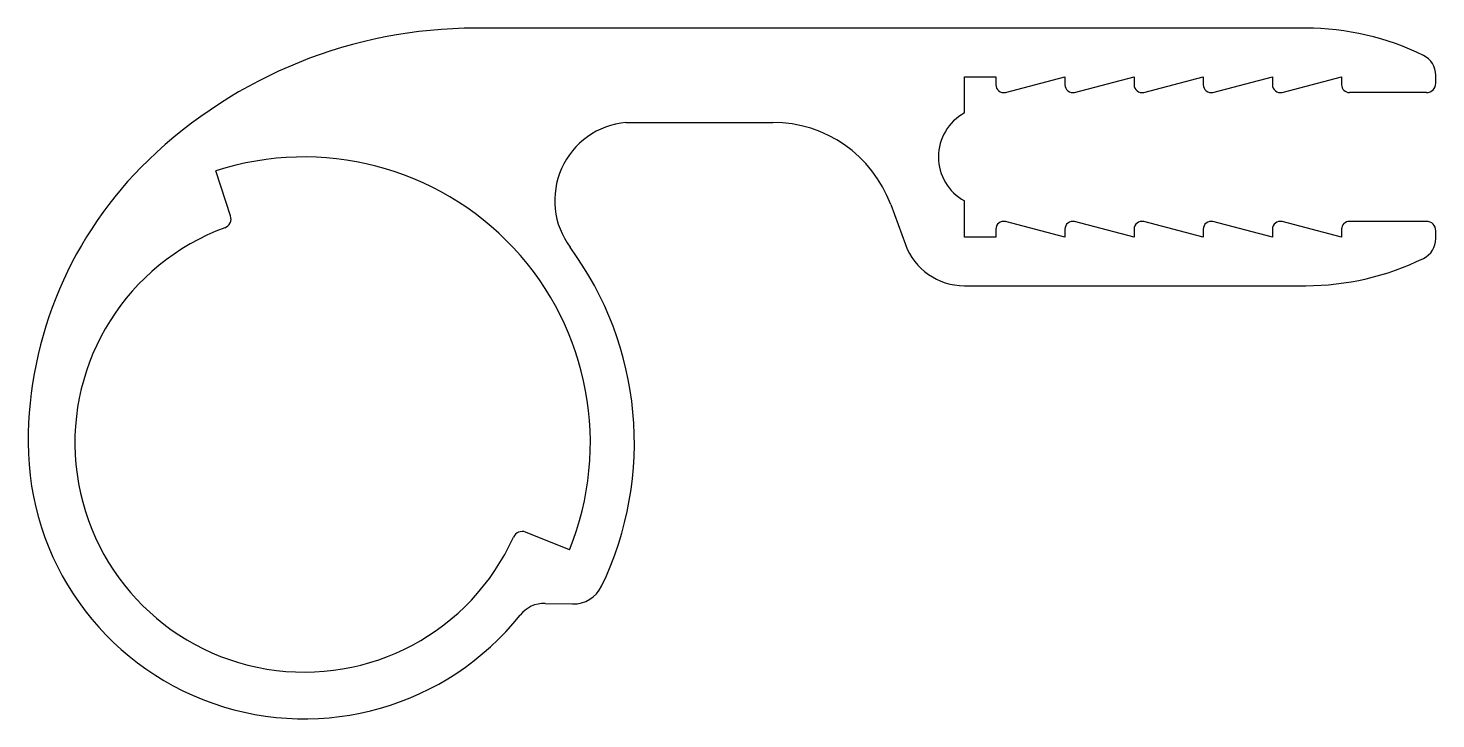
# Model space of a CAD drawing. Extents: x 1343.7 to 1388.5, y 1999.9 to 2021.9.
import ezdxf

# ---------------------------------------------------------------- set-up
doc = ezdxf.new("R2010")
doc.units = 0
doc.layers.get('0').update_dxf_attribs({"linetype": 'CONTINUOUS'})

msp = doc.modelspace()

# ---------------------------------------------------------------- linework, layer by layer
for p, q in [((1384.334, 2021.896), (1357.923, 2021.896)), ((1373.475, 2019.196), (1373.475, 2020.346)), ((1373.475, 2020.346), (1374.475, 2020.346)), ((1374.475, 2020.346), (1374.475, 2020.096)), ((1374.781, 2019.852), (1376.675, 2020.346)), ((1376.675, 2020.346), (1376.675, 2020.096)), ((1376.981, 2019.852), (1378.875, 2020.346)), ((1378.875, 2020.346), (1378.875, 2020.096)), ((1379.181, 2019.852), (1381.075, 2020.346)), ((1381.075, 2020.346), (1381.075, 2020.096)), ((1381.381, 2019.852), (1383.275, 2020.346)), ((1383.275, 2020.346), (1383.275, 2020.096)), ((1383.581, 2019.852), (1385.475, 2020.346)), ((1385.475, 2020.346), (1385.475, 2020.096)), ((1388.475, 2020.146), (1388.475, 2020.396)), ((1388.175, 2019.846), (1385.725, 2019.846)), ((1362.708, 2018.897), (1367.376, 2018.897)), ((1350.129, 2015.918), (1349.663, 2017.351)), ((1373.475, 2015.246), (1373.475, 2016.396)), ((1371.13, 2016.278), (1371.598, 2015.006)), ((1374.475, 2015.496), (1374.475, 2015.246)), ((1376.675, 2015.246), (1374.781, 2015.74)), ((1376.675, 2015.496), (1376.675, 2015.246)), ((1378.875, 2015.246), (1376.981, 2015.74)), ((1378.875, 2015.496), (1378.875, 2015.246)), ((1381.075, 2015.246), (1379.181, 2015.74)), ((1381.075, 2015.496), (1381.075, 2015.246)), ((1383.275, 2015.246), (1381.381, 2015.74)), ((1383.275, 2015.496), (1383.275, 2015.246)), ((1385.475, 2015.246), (1383.581, 2015.74)), ((1385.475, 2015.496), (1385.475, 2015.246)), ((1388.175, 2015.746), (1385.725, 2015.746)), ((1388.475, 2015.196), (1388.475, 2015.446)), ((1374.475, 2015.246), (1373.475, 2015.246)), ((1373.475, 2013.697), (1384.335, 2013.697)), ((1360.913, 2005.287), (1359.516, 2005.851)), ((1360.141, 2003.586), (1361.01, 2003.567))]:
    msp.add_line(p, q)
for centre, radius, start, end in [((1357.923, 2006.896), 15, 90, 133.9455), ((1384.334, 2013.396), 8.5, 63.823, 90), ((1387.775, 2020.396), 0.7, 0, 63.823), ((1374.725, 2020.096), 0.25, 180, 282.8043), ((1376.925, 2020.096), 0.25, 180, 282.8043), ((1379.125, 2020.096), 0.25, 180, 282.8043), ((1381.325, 2020.096), 0.25, 180, 282.8043), ((1383.525, 2020.096), 0.25, 180, 282.8043), ((1385.725, 2020.096), 0.25, 180, 270), ((1388.175, 2020.146), 0.3, 270, 360), ((1374.25, 2017.796), 1.6, 118.955, 241.045), ((1362.943, 2016.407), 2.501, 95.3829, 216.3766), ((1367.376, 2014.897), 4, 20.2, 90), ((1356.188, 2008.696), 12.5, 133.9455, 180), ((1352.475, 2008.696), 9.1, 338, 108), ((1349.843, 2015.826), 0.3, 290.2623, 18), ((1352.475, 2008.696), 7.3, 110.2623, 335.7377), ((1374.725, 2015.496), 0.25, 77.1957, 180), ((1376.925, 2015.496), 0.25, 77.1957, 180), ((1379.125, 2015.496), 0.25, 77.1957, 180), ((1381.325, 2015.496), 0.25, 77.1957, 180), ((1383.525, 2015.496), 0.25, 77.1957, 180), ((1385.725, 2015.496), 0.25, 90, 180), ((1388.175, 2015.446), 0.3, 0, 90), ((1373.475, 2015.697), 2, 200.2, 270), ((1387.775, 2015.196), 0.7, 296.1698, 360), ((1352.475, 2008.696), 10.5, 334.2393, 36.3766), ((1384.335, 2022.197), 8.5, 270, 296.1698), ((1352.475, 2008.696), 8.787, 180, 321.3665), ((1359.404, 2005.573), 0.3, 68, 155.7377), ((1361.031, 2004.567), 1, 268.8117, 334.2393), ((1360.12, 2002.586), 1, 88.8117, 141.3665)]:
    msp.add_arc(centre, radius, start, end)

doc.saveas('drawing.dxf')
